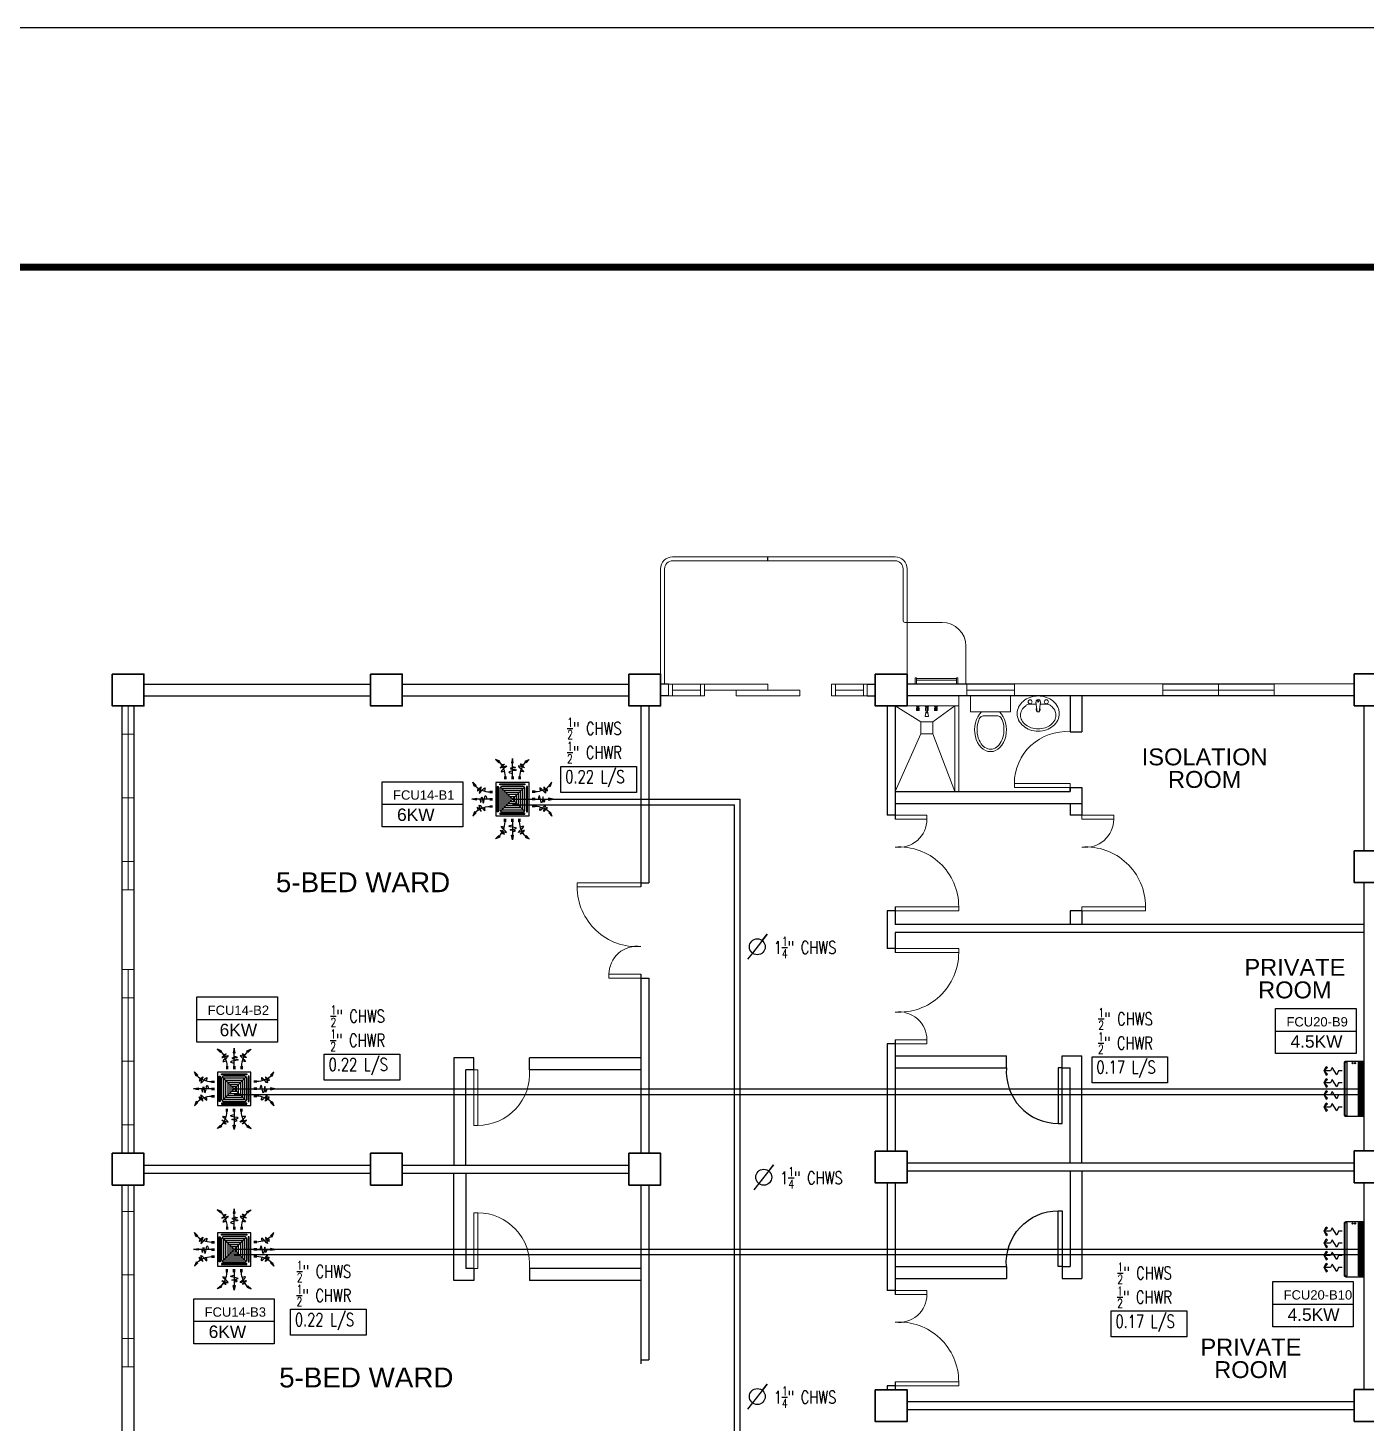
# Model space of a CAD drawing. Header units: millimetres. Extents: x 5 to 430, y 3 to 339.
# Drawn here: x 241.47 to 258.31, y 212.27 to 229.82 of the extents above; entities that cross this region are included whole.
import ezdxf

# ---------------------------------------------------------------- set-up
doc = ezdxf.new("R2010")
doc.units = ezdxf.units.MM
doc.header["$MEASUREMENT"] = 0
for name, color, linetype in [('.1', 1, 'Continuous'), ('AIR', 7, 'Continuous'), ('fcu line', 7, 'Continuous'), ('fcu return', 7, 'Continuous'), ('label', 7, 'Continuous'), ('Legends', 7, 'Continuous'), ('pipe label', 7, 'Continuous'), ('template', 7, 'Continuous')]:
    doc.layers.add(name, color=color, linetype=linetype)
doc.styles.add('Arch-Dim', font='simplex.shx', dxfattribs={"width": 0.75})
doc.styles.get("Standard").update_dxf_attribs({"font": 'arial.ttf'})
doc.styles.add('SWISSLT175', font='swissl.ttf', dxfattribs={"height": 0.175})

# ---------------------------------------------------------------- blocks, each defined once
blk = doc.blocks.new('dr 700')
at = {"color": 8, "ltscale": 0.03}
blk.add_lwpolyline([(0, 0), (0.05, 0), (0.05, 0.7), (0, 0.7)], close=True, dxfattribs=at)
blk.add_arc((0.05, 0.048), 0.652, 355.7578, 90, dxfattribs=at)
blk = doc.blocks.new('FCU-13000P (CASSETTE SPLIT)')
at = {"layer": 'AIR', "ltscale": 3}
for p, q in [((0, 0.523), (0, 1)), ((-0.193, 0.558), (-0.193, 0.487)), ((-0.162, 0.558), (-0.162, 0.487)), ((-0.016, 0.558), (-0.016, 0.487)), ((0.016, 0.558), (0.016, 0.487)), ((0.162, 0.558), (0.162, 0.487)), ((0.193, 0.558), (0.193, 0.487)), ((-0.523, 0), (-1, 0)), ((-0.558, 0.193), (-0.487, 0.193)), ((-0.558, 0.162), (-0.487, 0.162)), ((-0.558, 0.016), (-0.487, 0.016)), ((0.558, 0.193), (0.487, 0.193)), ((0.558, 0.162), (0.487, 0.162)), ((0.558, 0.016), (0.487, 0.016)), ((0.523, 0), (1, 0)), ((-0.558, -0.016), (-0.487, -0.016)), ((-0.558, -0.162), (-0.487, -0.162)), ((-0.558, -0.193), (-0.487, -0.193)), ((0.558, -0.016), (0.487, -0.016)), ((0.558, -0.162), (0.487, -0.162)), ((0.558, -0.193), (0.487, -0.193)), ((-0.193, -0.558), (-0.193, -0.487)), ((-0.162, -0.558), (-0.162, -0.487)), ((-0.016, -0.558), (-0.016, -0.487)), ((0, -0.523), (0, -1)), ((0.016, -0.558), (0.016, -0.487)), ((0.162, -0.558), (0.162, -0.487)), ((0.193, -0.558), (0.193, -0.487))]:
    blk.add_line(p, q, dxfattribs=at)
at = {"layer": 'AIR'}
for p, q in [((0.295, -0.295), (-0.295, 0.295)), ((0.295, 0.295), (-0.295, -0.295))]:
    blk.add_line(p, q, dxfattribs=at)
at = {"layer": 'AIR', "ltscale": 3}
for points in [[(-0.335, 0.895), (-0.311, 0.932), (-0.416, 0.973)], [(-0.022, 0.89), (0.022, 0.89), (0, 1)], [(0.335, 0.895), (0.311, 0.932), (0.416, 0.973)], [(-0.895, 0.335), (-0.932, 0.311), (-0.973, 0.416)], [(0.895, 0.335), (0.932, 0.311), (0.973, 0.416)], [(-0.89, 0.022), (-0.89, -0.022), (-1, 0)], [(0.89, 0.022), (0.89, -0.022), (1, 0)], [(-0.895, -0.335), (-0.932, -0.311), (-0.973, -0.416)], [(0.895, -0.335), (0.932, -0.311), (0.973, -0.416)], [(-0.335, -0.895), (-0.311, -0.932), (-0.416, -0.973)], [(-0.022, -0.89), (0.022, -0.89), (0, -1)], [(0.335, -0.895), (0.311, -0.932), (0.416, -0.973)]]:
    blk.add_lwpolyline(points, close=True, dxfattribs=at)
at = {"layer": 'AIR'}
for points in [[(-0.323, 0.914, -0.171809), (-0.178, 0.558), (-0.178, 0.522)], [(0.323, 0.914, 0.171809), (0.178, 0.558), (0.178, 0.522)], [(-0.914, 0.323, 0.171809), (-0.558, 0.178), (-0.522, 0.178)], [(0.914, 0.323, -0.171809), (0.558, 0.178), (0.522, 0.178)], [(-0.914, -0.323, -0.171809), (-0.558, -0.178), (-0.522, -0.178)], [(0.914, -0.323, 0.171809), (0.558, -0.178), (0.522, -0.178)], [(-0.323, -0.914, 0.171809), (-0.178, -0.558), (-0.178, -0.522)], [(0.323, -0.914, -0.171809), (0.178, -0.558), (0.178, -0.522)]]:
    blk.add_lwpolyline(points, format="xyb", dxfattribs=at)
for points in [[(-0.41, -0.41), (0.41, -0.41), (0.41, 0.41), (-0.41, 0.41)], [(-0.31, 0.372), (0.31, 0.372), (0.31, 0.348), (-0.31, 0.348)], [(-0.373, 0.31), (-0.348, 0.31), (-0.348, -0.31), (-0.373, -0.31)], [(-0.26, -0.26), (0.26, -0.26), (0.26, 0.26), (-0.26, 0.26)], [(-0.21, -0.21), (0.21, -0.21), (0.21, 0.21), (-0.21, 0.21)], [(-0.16, -0.16), (0.16, -0.16), (0.16, 0.16), (-0.16, 0.16)], [(-0.11, -0.11), (0.11, -0.11), (0.11, 0.11), (-0.11, 0.11)], [(-0.06, -0.06), (0.06, -0.06), (0.06, 0.06), (-0.06, 0.06)], [(0.372, 0.31), (0.348, 0.31), (0.348, -0.31), (0.372, -0.31)], [(-0.31, -0.373), (0.31, -0.373), (0.31, -0.348), (-0.31, -0.348)]]:
    blk.add_lwpolyline(points, close=True, dxfattribs=at)
blk.add_lwpolyline([(-0.26, -0.31), (0.26, -0.31, 0.414214), (0.31, -0.26), (0.31, 0.26, 0.414214), (0.26, 0.31), (-0.26, 0.31, 0.414214), (-0.31, 0.26), (-0.31, -0.26, 0.414214)], format="xyb", close=True, dxfattribs=at)
at = {"layer": 'AIR', "ltscale": 3}
for points in [[(-0.268, 0.84), (-0.231, 0.852), (-0.134, 0.882), (-0.422, 0.704), (0.005, 0.903), (-0.358, 0.645), (-0.239, 0.678), (-0.199, 0.69)], [(0.268, 0.84), (0.231, 0.852), (0.134, 0.882), (0.422, 0.704), (-0.005, 0.903), (0.358, 0.645), (0.239, 0.678), (0.199, 0.69)], [(-0.84, 0.268), (-0.852, 0.231), (-0.882, 0.134), (-0.704, 0.422), (-0.903, -0.005), (-0.645, 0.358), (-0.678, 0.239), (-0.69, 0.199)], [(0.84, 0.268), (0.852, 0.231), (0.882, 0.134), (0.704, 0.422), (0.903, -0.005), (0.645, 0.358), (0.678, 0.239), (0.69, 0.199)], [(-0.84, -0.268), (-0.852, -0.231), (-0.882, -0.134), (-0.704, -0.422), (-0.903, 0.005), (-0.645, -0.358), (-0.678, -0.239), (-0.69, -0.199)], [(0.84, -0.268), (0.852, -0.231), (0.882, -0.134), (0.704, -0.422), (0.903, 0.005), (0.645, -0.358), (0.678, -0.239), (0.69, -0.199)], [(-0.268, -0.84), (-0.231, -0.852), (-0.134, -0.882), (-0.422, -0.704), (0.005, -0.903), (-0.358, -0.645), (-0.239, -0.678), (-0.199, -0.69)], [(0.268, -0.84), (0.231, -0.852), (0.134, -0.882), (0.422, -0.704), (-0.005, -0.903), (0.358, -0.645), (0.239, -0.678), (0.199, -0.69)]]:
    blk.add_open_spline(points, degree=3, knots=[0.0032834, 0.0032834, 0.0032834, 0.0032834, 0.0712567, 0.1924075, 0.3347111, 0.5062145, 0.5813292, 0.5813292, 0.5813292, 0.5813292], dxfattribs=at)
for points in [[(0, 0.8), (0.077, 0.776), (-0.058, 0.755), (0.098, 0.718), (-0.087, 0.663), (0, 0.631)], [(-0.8, 0), (-0.776, -0.077), (-0.755, 0.058), (-0.718, -0.098), (-0.663, 0.087), (-0.631, 0)], [(0.8, 0), (0.776, -0.077), (0.755, 0.058), (0.718, -0.098), (0.663, 0.087), (0.631, 0)], [(0, -0.8), (0.077, -0.776), (-0.058, -0.755), (0.098, -0.718), (-0.087, -0.663), (0, -0.631)]]:
    blk.add_spline(points, degree=3, dxfattribs=at)
for points in [[(-0.416, 0.973), (-0.335, 0.895), (-0.311, 0.932)], [(0, 1), (-0.022, 0.89), (0.022, 0.89)], [(0.416, 0.973), (0.335, 0.895), (0.311, 0.932)], [(-0.973, 0.416), (-0.895, 0.335), (-0.932, 0.311)], [(0.973, 0.416), (0.895, 0.335), (0.932, 0.311)], [(-1, 0), (-0.89, 0.022), (-0.89, -0.022)], [(1, 0), (0.89, 0.022), (0.89, -0.022)], [(-0.973, -0.416), (-0.895, -0.335), (-0.932, -0.311)], [(0.973, -0.416), (0.895, -0.335), (0.932, -0.311)], [(-0.416, -0.973), (-0.335, -0.895), (-0.311, -0.932)], [(0, -1), (-0.022, -0.89), (0.022, -0.89)], [(0.416, -0.973), (0.335, -0.895), (0.311, -0.932)]]:
    blk.add_solid(points, dxfattribs=at)
blk = doc.blocks.new('CARRIER-S30-32 (FCD)')
at = {"layer": 'AIR'}
for p, q in [((0.825, -0.05), (-0.825, -0.05)), ((0.825, -0.075), (-0.825, -0.075)), ((0.825, -0.1), (-0.825, -0.1)), ((0.825, -0.125), (-0.825, -0.125)), ((0.825, -0.15), (-0.825, -0.15)), ((-0.6, -0.025), (-0.6, -0.175)), ((-0.4, -0.025), (-0.4, -0.175)), ((-0.2, -0.025), (-0.2, -0.175)), ((0, -0.025), (0, -0.175)), ((0.2, -0.025), (0.2, -0.175)), ((0.4, -0.025), (0.4, -0.175)), ((0.6, -0.025), (0.6, -0.175))]:
    blk.add_line(p, q, dxfattribs=at)
for points in [[(-0.8, -0.62), (0.8, -0.62, 0.414214), (0.85, -0.57), (0.85, 0), (-0.85, 0), (-0.85, -0.57, 0.414214)], [(-0.8, -0.595), (0.8, -0.595, 0.414214), (0.825, -0.57), (0.825, -0.525), (-0.825, -0.525), (-0.825, -0.57, 0.414214)]]:
    blk.add_lwpolyline(points, format="xyb", close=True, dxfattribs=at)
for points in [[(-0.825, -0.025), (0.825, -0.025), (0.825, -0.175), (-0.825, -0.175)], [(-0.664, -1.134), (-0.562, -1.239), (-0.697, -1.177)], [(-0.461, -1.134), (-0.562, -1.239), (-0.428, -1.177)], [(-0.289, -1.134), (-0.188, -1.239), (-0.322, -1.177)], [(-0.086, -1.134), (-0.188, -1.239), (-0.053, -1.177)], [(0.086, -1.134), (0.187, -1.239), (0.053, -1.177)], [(0.289, -1.134), (0.187, -1.239), (0.322, -1.177)], [(0.461, -1.134), (0.562, -1.239), (0.428, -1.177)], [(0.664, -1.134), (0.562, -1.239), (0.697, -1.177)]]:
    blk.add_lwpolyline(points, close=True, dxfattribs=at)
for points in [[(-0.562, -0.678), (-0.562, -0.794), (-0.44, -0.843), (-0.667, -0.996), (-0.562, -1.044), (-0.562, -1.239)], [(-0.188, -0.678), (-0.188, -0.794), (-0.065, -0.843), (-0.292, -0.996), (-0.188, -1.044), (-0.188, -1.239)], [(0.187, -0.678), (0.187, -0.794), (0.31, -0.843), (0.083, -0.996), (0.187, -1.044), (0.187, -1.239)], [(0.562, -0.678), (0.562, -0.794), (0.685, -0.843), (0.458, -0.996), (0.562, -1.044), (0.562, -1.239)]]:
    blk.add_lwpolyline(points, dxfattribs=at)
for centre in [(-0.8, -0.285), (-0.8, -0.36)]:
    blk.add_circle(centre, 0.0187, dxfattribs=at)

msp = doc.modelspace()

# ---------------------------------------------------------------- linework, layer by layer
at = {"layer": '.1', "color": 0}
msp.add_line((314.427, 229.819), (215.151, 229.819), dxfattribs=at)
at = {"color": 8, "lineweight": 9}
for p, q in [((252.971, 222.343), (252.501, 222.343)), ((253.271, 221.568), (253.271, 222.043)), ((252.651, 221.648), (252.631, 221.648)), ((252.631, 221.648), (252.631, 221.568)), ((252.651, 221.568), (252.651, 221.648)), ((252.901, 221.638), (252.651, 221.638)), ((252.901, 221.618), (252.651, 221.618)), ((252.901, 221.638), (253.151, 221.638)), ((252.901, 221.618), (253.151, 221.618)), ((253.151, 221.568), (253.151, 221.648)), ((253.151, 221.648), (253.171, 221.648)), ((253.171, 221.648), (253.171, 221.568)), ((252.531, 221.568), (253.331, 221.568)), ((253.281, 221.418), (253.281, 221.568)), ((253.881, 221.568), (253.281, 221.568)), ((253.881, 221.493), (253.281, 221.493)), ((253.881, 221.418), (253.881, 221.568)), ((255.75, 221.568), (255.75, 221.418)), ((257.15, 221.493), (255.75, 221.493)), ((256.45, 221.568), (256.45, 221.418)), ((257.15, 221.418), (257.15, 221.568)), ((242.656, 218.98), (242.656, 221.293)), ((242.731, 221.293), (242.731, 218.98)), ((252.531, 221.293), (253.181, 221.293)), ((252.625, 221.418), (253.225, 221.418)), ((252.65, 221.293), (252.684, 221.293)), ((252.65, 221.292), (252.65, 221.293)), ((252.65, 221.292), (252.684, 221.292)), ((252.65, 221.292), (252.654, 221.285)), ((252.651, 221.26), (252.653, 221.264)), ((252.651, 221.238), (252.651, 221.26)), ((252.653, 221.271), (252.654, 221.274)), ((252.653, 221.271), (252.681, 221.271)), ((252.653, 221.265), (252.653, 221.271)), ((252.654, 221.285), (252.681, 221.285)), ((252.654, 221.274), (252.681, 221.274)), ((252.654, 221.26), (252.661, 221.26)), ((252.654, 221.246), (252.654, 221.259)), ((252.656, 221.285), (252.656, 221.274)), ((252.661, 221.246), (252.661, 221.259)), ((252.681, 221.26), (252.673, 221.26)), ((252.673, 221.246), (252.673, 221.259)), ((252.679, 221.285), (252.679, 221.274)), ((252.68, 221.246), (252.68, 221.259)), ((252.684, 221.292), (252.681, 221.285)), ((252.681, 221.271), (252.681, 221.274)), ((252.681, 221.265), (252.681, 221.271)), ((252.684, 221.26), (252.682, 221.264)), ((252.684, 221.292), (252.684, 221.293)), ((252.684, 221.238), (252.684, 221.26)), ((252.764, 221.287), (252.752, 221.293)), ((252.752, 221.293), (252.81, 221.293)), ((252.798, 221.287), (252.764, 221.287)), ((252.764, 221.278), (252.764, 221.287)), ((252.764, 221.287), (252.798, 221.287)), ((252.798, 221.278), (252.764, 221.278)), ((252.764, 221.26), (252.766, 221.264)), ((252.764, 221.238), (252.764, 221.26)), ((252.767, 221.271), (252.768, 221.274)), ((252.767, 221.271), (252.773, 221.271)), ((252.767, 221.265), (252.767, 221.271)), ((252.768, 221.274), (252.773, 221.274)), ((252.768, 221.26), (252.773, 221.26)), ((252.768, 221.246), (252.768, 221.259)), ((252.77, 221.278), (252.77, 221.274)), ((252.773, 221.215), (252.773, 221.278)), ((252.773, 221.278), (252.789, 221.278)), ((252.789, 221.278), (252.789, 221.215)), ((252.789, 221.274), (252.794, 221.274)), ((252.789, 221.271), (252.795, 221.271)), ((252.794, 221.26), (252.789, 221.26)), ((252.792, 221.278), (252.792, 221.274)), ((252.795, 221.271), (252.794, 221.274)), ((252.794, 221.246), (252.794, 221.259)), ((252.795, 221.265), (252.795, 221.271)), ((252.798, 221.26), (252.795, 221.264)), ((252.81, 221.293), (252.798, 221.287)), ((252.798, 221.287), (252.798, 221.278)), ((252.798, 221.238), (252.798, 221.26)), ((252.878, 221.292), (252.878, 221.293)), ((252.878, 221.293), (252.912, 221.293)), ((252.878, 221.292), (252.881, 221.285)), ((252.878, 221.292), (252.912, 221.292)), ((252.878, 221.26), (252.88, 221.264)), ((252.878, 221.238), (252.878, 221.26)), ((252.881, 221.285), (252.908, 221.285)), ((252.881, 221.274), (252.908, 221.274)), ((252.881, 221.271), (252.881, 221.274)), ((252.881, 221.265), (252.881, 221.271)), ((252.881, 221.271), (252.909, 221.271)), ((252.881, 221.26), (252.889, 221.26)), ((252.881, 221.246), (252.881, 221.259)), ((252.883, 221.285), (252.883, 221.274)), ((252.889, 221.246), (252.889, 221.259)), ((252.908, 221.26), (252.9, 221.26)), ((252.901, 221.246), (252.901, 221.259)), ((252.906, 221.285), (252.906, 221.274)), ((252.912, 221.292), (252.908, 221.285)), ((252.909, 221.271), (252.908, 221.274)), ((252.908, 221.246), (252.908, 221.259)), ((252.909, 221.265), (252.909, 221.271)), ((252.911, 221.26), (252.909, 221.264)), ((252.911, 221.238), (252.911, 221.26)), ((252.912, 221.292), (252.912, 221.293)), ((253.225, 221.418), (253.825, 221.418)), ((253.331, 221.418), (253.331, 221.218)), ((253.831, 221.418), (253.331, 221.418)), ((253.831, 221.218), (253.831, 221.418)), ((254.157, 221.316), (254.054, 221.316)), ((254.166, 221.22), (254.153, 221.342)), ((254.195, 221.22), (254.209, 221.342)), ((252.651, 221.238), (252.684, 221.238)), ((252.654, 221.236), (252.651, 221.238)), ((252.654, 221.236), (252.68, 221.236)), ((252.654, 221.234), (252.654, 221.236)), ((252.654, 221.234), (252.68, 221.234)), ((252.68, 221.236), (252.684, 221.238)), ((252.68, 221.234), (252.68, 221.236)), ((252.769, 221.208), (252.76, 221.166)), ((252.8, 221.161), (252.762, 221.161)), ((252.764, 221.238), (252.773, 221.238)), ((252.768, 221.236), (252.764, 221.238)), ((252.768, 221.236), (252.773, 221.236)), ((252.768, 221.234), (252.768, 221.236)), ((252.768, 221.234), (252.773, 221.234)), ((252.769, 221.215), (252.769, 221.208)), ((252.793, 221.215), (252.769, 221.215)), ((252.769, 221.208), (252.793, 221.208)), ((252.769, 221.208), (252.793, 221.208)), ((252.789, 221.238), (252.798, 221.238)), ((252.789, 221.236), (252.794, 221.236)), ((252.789, 221.234), (252.794, 221.234)), ((252.793, 221.208), (252.793, 221.215)), ((252.793, 221.208), (252.802, 221.166)), ((252.794, 221.236), (252.798, 221.238)), ((252.794, 221.234), (252.794, 221.236)), ((252.882, 221.236), (252.878, 221.238)), ((252.878, 221.238), (252.911, 221.238)), ((252.882, 221.234), (252.882, 221.236)), ((252.882, 221.236), (252.908, 221.236)), ((252.882, 221.234), (252.908, 221.234)), ((252.908, 221.236), (252.911, 221.238)), ((252.908, 221.234), (252.908, 221.236)), ((253.331, 221.218), (253.831, 221.218)), ((253.49, 221.168), (253.671, 221.168)), ((242.656, 220.137), (242.656, 220.937)), ((242.656, 220.937), (242.806, 220.937)), ((242.806, 220.937), (242.806, 219.337)), ((242.656, 220.137), (242.806, 220.137)), ((242.806, 219.337), (242.656, 219.337)), ((242.656, 218.48), (242.656, 218.98)), ((242.656, 218.98), (242.806, 218.98)), ((258.281, 218.544), (258.281, 219.071)), ((242.656, 218.48), (242.656, 217.98)), ((242.656, 217.98), (242.806, 217.98)), ((242.656, 215.668), (242.656, 217.98)), ((242.731, 217.98), (242.731, 215.668)), ((242.656, 216.824), (242.656, 217.624)), ((242.656, 217.624), (242.806, 217.624)), ((242.806, 217.624), (242.806, 216.024)), ((242.656, 216.824), (242.806, 216.824)), ((242.806, 216.024), (242.656, 216.024)), ((242.656, 215.668), (242.806, 215.668)), ((246.981, 215.518), (248.931, 215.518)), ((247.731, 215.518), (248.231, 215.518)), ((253.831, 215.543), (253.331, 215.543)), ((246.981, 215.418), (248.931, 215.418)), ((247.731, 215.418), (248.231, 215.418)), ((253.831, 215.443), (253.331, 215.443)), ((242.656, 212.98), (242.656, 215.268)), ((242.731, 215.268), (242.731, 212.98)), ((242.656, 214.137), (242.656, 214.937)), ((242.656, 214.937), (242.806, 214.937)), ((242.806, 214.937), (242.806, 213.337)), ((242.656, 214.137), (242.806, 214.137)), ((242.806, 213.337), (242.656, 213.337)), ((242.656, 212.98), (242.806, 212.98)), ((258.281, 212.844), (258.281, 212.696))]:
    msp.add_line(p, q, dxfattribs=at)
at = {"color": 8, "lineweight": 25}
for p, q in [((242.931, 221.568), (245.781, 221.568)), ((246.181, 221.568), (249.031, 221.568)), ((249.531, 221.568), (249.431, 221.568)), ((252.031, 221.568), (252.131, 221.568)), ((258.156, 221.569), (252.531, 221.568)), ((242.656, 215.668), (242.656, 221.293)), ((242.806, 215.668), (242.806, 221.293)), ((242.931, 221.418), (245.781, 221.418)), ((246.181, 221.418), (249.031, 221.418)), ((249.181, 221.293), (249.181, 219.018)), ((249.281, 221.293), (249.281, 219.068)), ((249.531, 221.418), (249.431, 221.418)), ((252.031, 221.418), (252.131, 221.418)), ((252.281, 221.293), (252.281, 219.918)), ((252.381, 221.293), (252.381, 219.868)), ((258.156, 221.419), (252.531, 221.419)), ((258.281, 219.471), (258.281, 221.295)), ((252.381, 219.918), (252.281, 219.918)), ((249.181, 219.068), (249.281, 219.068)), ((258.281, 215.696), (258.281, 219.071)), ((252.281, 218.718), (252.281, 218.494)), ((252.381, 218.718), (252.281, 218.718)), ((252.381, 218.768), (252.381, 218.544)), ((252.281, 218.494), (252.281, 218.243)), ((258.281, 218.544), (252.381, 218.544)), ((258.281, 218.444), (252.381, 218.444)), ((252.381, 218.444), (252.381, 218.193)), ((258.281, 215.696), (258.281, 218.444)), ((252.381, 218.243), (252.281, 218.243)), ((249.181, 217.918), (249.181, 215.668)), ((249.181, 217.868), (249.281, 217.868)), ((249.281, 217.868), (249.281, 215.668)), ((252.281, 217.043), (252.281, 215.694)), ((252.381, 217.043), (252.281, 217.043)), ((252.381, 217.093), (252.381, 215.694)), ((246.831, 216.868), (246.831, 215.518)), ((242.931, 215.518), (245.781, 215.518)), ((246.181, 215.518), (249.031, 215.518)), ((258.156, 215.544), (252.531, 215.544)), ((242.931, 215.418), (245.781, 215.418)), ((246.181, 215.418), (249.031, 215.418)), ((246.831, 214.068), (246.831, 215.418)), ((252.281, 215.294), (252.281, 213.943)), ((252.381, 215.294), (252.381, 213.893)), ((258.156, 215.444), (252.531, 215.444)), ((258.281, 212.696), (258.281, 215.296)), ((258.281, 212.844), (258.281, 215.296)), ((242.656, 209.668), (242.656, 215.268)), ((242.806, 209.668), (242.806, 215.268)), ((249.181, 215.268), (249.181, 213.018)), ((249.281, 215.268), (249.281, 213.068)), ((247.781, 214.218), (247.781, 214.068)), ((252.381, 213.943), (252.281, 213.943)), ((249.181, 213.068), (249.281, 213.068)), ((252.281, 212.743), (252.281, 212.694)), ((252.381, 212.743), (252.281, 212.743)), ((252.381, 212.793), (252.381, 212.694)), ((252.531, 212.544), (258.156, 212.544)), ((252.531, 212.444), (258.156, 212.444))]:
    msp.add_line(p, q, dxfattribs=at)
at = {"color": 8, "lineweight": 13}
for p, q in [((249.931, 221.568), (249.581, 221.568)), ((249.581, 221.493), (249.931, 221.493)), ((251.631, 221.568), (251.981, 221.568)), ((251.981, 221.493), (251.631, 221.493)), ((249.931, 221.418), (249.581, 221.418)), ((251.631, 221.418), (251.981, 221.418))]:
    msp.add_line(p, q, dxfattribs=at)
at = {"color": 8, "lineweight": 9, "ltscale": 0.3}
for p, q in [((252.706, 221.093), (252.381, 221.293)), ((252.856, 221.093), (253.131, 221.293)), ((252.706, 220.943), (252.381, 220.218)), ((252.856, 220.943), (253.131, 220.218))]:
    msp.add_line(p, q, dxfattribs=at)
at = {"color": 8, "lineweight": 25, "ltscale": 0.3}
for p, q in [((254.581, 221.418), (254.581, 220.968)), ((254.731, 221.418), (254.731, 220.968)), ((252.381, 220.218), (254.581, 220.218)), ((254.581, 220.268), (254.581, 220.218)), ((254.731, 220.268), (254.731, 220.068)), ((252.381, 220.068), (254.731, 220.068)), ((247.081, 216.868), (246.831, 216.868)), ((247.081, 216.718), (247.081, 216.868)), ((249.181, 216.868), (247.781, 216.868)), ((247.781, 216.718), (247.781, 216.868)), ((252.381, 216.893), (253.781, 216.893)), ((253.781, 216.743), (253.781, 216.893)), ((254.481, 216.893), (254.731, 216.893)), ((254.481, 216.743), (254.481, 216.893)), ((254.731, 215.543), (254.731, 216.893)), ((247.081, 216.718), (246.981, 216.718)), ((246.981, 215.518), (246.981, 216.718)), ((249.181, 216.718), (247.781, 216.718)), ((252.381, 216.743), (253.781, 216.743)), ((254.481, 216.743), (254.581, 216.743)), ((254.581, 215.543), (254.581, 216.743)), ((246.981, 215.418), (246.981, 214.218)), ((254.581, 215.443), (254.581, 214.243)), ((254.731, 215.443), (254.731, 214.093)), ((252.381, 214.243), (253.781, 214.243)), ((253.781, 214.243), (253.781, 214.093)), ((254.481, 214.243), (254.581, 214.243)), ((254.481, 214.243), (254.481, 214.093)), ((247.081, 214.068), (246.831, 214.068)), ((247.081, 214.218), (246.981, 214.218)), ((247.081, 214.218), (247.081, 214.068)), ((249.181, 214.218), (247.781, 214.218)), ((249.181, 214.068), (247.781, 214.068)), ((252.381, 214.093), (253.781, 214.093)), ((254.481, 214.093), (254.731, 214.093))]:
    msp.add_line(p, q, dxfattribs=at)
at = {"color": 8, "linetype": 'Continuous', "lineweight": 25}
for p, q in [((254.581, 220.968), (254.731, 220.968)), ((254.581, 220.218), (254.581, 220.268)), ((254.581, 220.268), (254.731, 220.268)), ((254.581, 220.068), (254.581, 219.918)), ((254.731, 220.068), (254.731, 219.918)), ((254.731, 219.918), (254.581, 219.918)), ((254.581, 218.718), (254.581, 218.543)), ((254.731, 218.718), (254.581, 218.718)), ((254.731, 218.718), (254.731, 218.543))]:
    msp.add_line(p, q, dxfattribs=at)
at = {"color": 8, "lineweight": 9, "transparency": 33554687}
for points in [[(249.431, 221.568), (249.431, 223.018, -0.414214), (249.581, 223.168), (252.381, 223.168, -0.414214), (252.531, 223.018), (252.531, 221.693), (252.531, 222.343)], [(249.481, 221.568), (249.481, 223.018, -0.414214), (249.581, 223.118), (252.381, 223.118, -0.414214), (252.481, 223.018), (252.481, 222.363)]]:
    msp.add_lwpolyline(points, format="xyb", dxfattribs=at)
at = {"color": 8, "lineweight": 35}
for points in [[(242.531, 221.693), (242.931, 221.693), (242.931, 221.293), (242.531, 221.293)], [(245.781, 221.693), (246.181, 221.693), (246.181, 221.293), (245.781, 221.293)], [(249.031, 221.693), (249.431, 221.693), (249.431, 221.293), (249.031, 221.293)], [(252.131, 221.693), (252.531, 221.693), (252.531, 221.293), (252.131, 221.293)], [(258.156, 221.695), (258.556, 221.695), (258.556, 221.295), (258.156, 221.295)], [(258.156, 219.471), (258.556, 219.471), (258.556, 219.071), (258.156, 219.071)], [(242.531, 215.668), (242.931, 215.668), (242.931, 215.268), (242.531, 215.268)], [(245.781, 215.668), (246.181, 215.668), (246.181, 215.268), (245.781, 215.268)], [(249.031, 215.668), (249.431, 215.668), (249.431, 215.268), (249.031, 215.268)], [(252.131, 215.694), (252.531, 215.694), (252.531, 215.294), (252.131, 215.294)], [(258.156, 215.696), (258.556, 215.696), (258.556, 215.296), (258.156, 215.296)], [(252.131, 212.694), (252.531, 212.694), (252.531, 212.294), (252.131, 212.294)], [(258.156, 212.696), (258.556, 212.696), (258.556, 212.296), (258.156, 212.296)]]:
    msp.add_lwpolyline(points, close=True, dxfattribs=at)
at = {"color": 8, "lineweight": 13}
for points in [[(249.581, 221.568), (249.581, 221.418), (249.531, 221.418), (249.531, 221.568)], [(249.981, 221.568), (249.981, 221.418), (249.931, 221.418), (249.931, 221.568)], [(249.981, 221.568), (250.781, 221.568), (250.781, 221.493), (249.981, 221.493)], [(250.381, 221.493), (251.181, 221.493), (251.181, 221.418), (250.381, 221.418)], [(251.581, 221.568), (251.581, 221.418), (251.631, 221.418), (251.631, 221.568)], [(251.981, 221.568), (251.981, 221.418), (252.031, 221.418), (252.031, 221.568)]]:
    msp.add_lwpolyline(points, close=True, dxfattribs=at)
at = {"color": 8, "lineweight": 9}
for points in [[(253.281, 221.568), (253.881, 221.568), (253.881, 221.419), (253.281, 221.419)], [(255.75, 221.568), (257.15, 221.568), (257.15, 221.418), (255.75, 221.418)], [(242.656, 221.293), (242.806, 221.293), (242.806, 218.98), (242.656, 218.98)], [(242.656, 217.98), (242.806, 217.98), (242.806, 215.668), (242.656, 215.668)], [(242.656, 215.268), (242.806, 215.268), (242.806, 212.98), (242.656, 212.98)]]:
    msp.add_lwpolyline(points, close=True, dxfattribs=at)
at = {"color": 8, "lineweight": 9, "ltscale": 0.3}
msp.add_lwpolyline([(253.131, 221.293), (253.131, 220.218), (253.181, 220.218), (253.181, 221.418), (253.181, 221.418)], dxfattribs=at)
at = {"color": 8, "lineweight": 9}
msp.add_lwpolyline([(253.916, 221.197, 0.11576), (253.935, 221.114, 0.104047), (253.994, 221.041, 0.090875), (254.077, 220.993, 0.083344), (254.181, 220.976, 0.083344), (254.284, 220.993, 0.090875), (254.368, 221.041, 0.104047), (254.427, 221.114, 0.11576), (254.446, 221.197, 0.11576), (254.427, 221.279, 0.104047), (254.368, 221.353, 0.090875), (254.284, 221.401, 0.083344), (254.181, 221.418, 0.083344), (254.077, 221.401, 0.090875), (253.994, 221.353, 0.104047), (253.935, 221.279, 0.11576)], format="xyb", close=True, dxfattribs=at)
msp.add_lwpolyline([(253.958, 221.176, 0.124838), (253.974, 221.113, 0.105788), (254.024, 221.056, 0.086697), (254.093, 221.019, 0.076776), (254.181, 221.006, 0.076776), (254.269, 221.019, 0.086697), (254.338, 221.056, 0.105788), (254.388, 221.113, 0.124838), (254.403, 221.176, 0.124838), (254.388, 221.239, 0.105788), (254.338, 221.296, 0.040067), (254.308, 221.316), (254.205, 221.316, 0.040067)], format="xyb", dxfattribs=at)
at = {"color": 8, "lineweight": 9, "ltscale": 0.03}
msp.add_lwpolyline([(252.856, 221.093), (252.706, 221.093), (252.706, 220.943), (252.856, 220.943)], close=True, dxfattribs=at)
at = {"color": 8, "lineweight": 13, "ltscale": 0.03}
for points in [[(254.581, 220.268), (254.581, 220.318), (253.881, 220.318), (253.881, 220.268)], [(252.381, 219.918), (252.381, 219.868), (252.781, 219.868), (252.781, 219.918)], [(254.731, 219.918), (254.731, 219.868), (255.131, 219.868), (255.131, 219.918)], [(249.181, 219.018), (249.181, 219.068), (248.381, 219.068), (248.381, 219.018)], [(252.381, 218.768), (252.381, 218.718), (253.181, 218.718), (253.181, 218.768)], [(254.731, 218.768), (254.731, 218.718), (255.531, 218.718), (255.531, 218.768)], [(252.381, 218.193), (252.381, 218.243), (253.181, 218.243), (253.181, 218.193)], [(249.181, 217.868), (249.181, 217.918), (248.781, 217.918), (248.781, 217.868)], [(252.381, 217.043), (252.381, 217.093), (252.781, 217.093), (252.781, 217.043)], [(247.081, 216.718), (247.131, 216.718), (247.131, 216.018), (247.081, 216.018)], [(247.081, 214.218), (247.131, 214.218), (247.131, 214.918), (247.081, 214.918)], [(252.381, 213.943), (252.381, 213.893), (252.781, 213.893), (252.781, 213.943)], [(252.381, 212.793), (252.381, 212.743), (253.181, 212.743), (253.181, 212.793)]]:
    msp.add_lwpolyline(points, close=True, dxfattribs=at)
at = {"color": 8, "lineweight": 9}
for centre, radius in [((254.079, 221.345), 0.0255), ((254.181, 221.351), 0.0095), ((254.283, 221.345), 0.0255)]:
    msp.add_circle(centre, radius, dxfattribs=at)
for centre, radius, start, end in [((252.501, 222.363), 0.02, 180, 270), ((252.971, 222.043), 0.3, 0, 90), ((254.134, 221.152), 0.181, 127.3815, 151.5364), ((254.162, 221.115), 0.228, 118.2037, 127.3815), ((254.181, 221.345), 0.028, 353.7545, 186.2455), ((254.181, 221.243), 0.025, 138.7978, 233.6932), ((254.181, 221.243), 0.025, 306.3068, 41.2022), ((253.49, 221.118), 0.05, 90, 151.8499), ((253.671, 221.118), 0.05, 28.0084, 90), ((254.09, 221.176), 0.131, 151.5364, 180), ((254.181, 221.314), 0.0948, 261.2026, 278.7974), ((254.181, 221.243), 0.025, 251.3793, 288.6207)]:
    msp.add_arc(centre, radius, start, end, dxfattribs=at)
at = {"color": 8, "lineweight": 13, "ltscale": 0.03}
for centre, radius, start, end in [((254.533, 220.318), 0.652, 85.7578, 180), ((252.428, 219.868), 0.353, 262.3719, 0), ((254.778, 219.868), 0.353, 262.3719, 0), ((252.429, 218.768), 0.752, 0, 93.6952), ((254.779, 218.768), 0.752, 0, 93.6952), ((249.133, 219.018), 0.752, 180, 273.6952), ((249.134, 217.918), 0.353, 82.3719, 180), ((252.429, 218.193), 0.752, 266.3048, 0), ((252.428, 217.093), 0.353, 0, 97.6281), ((247.131, 216.67), 0.652, 270, 4.2422), ((247.131, 214.266), 0.652, 355.7578, 90), ((252.428, 213.893), 0.353, 262.3719, 0), ((252.429, 212.793), 0.752, 0, 93.6952)]:
    msp.add_arc(centre, radius, start, end, dxfattribs=at)
at = {"color": 8, "lineweight": 9}
for centre, major_axis, ratio, start_param, end_param in [((252.642, 221.247), (-0.00896, 0.00896), 1, 3.15309, 3.864175), ((252.639, 221.253), (0.0118, 0.0118), 1, 6.018417, 6.150642), ((252.65, 221.265), (0.00268, 0.00268), 1, 5.003733, 5.497675), ((252.65, 221.259), (0.00268, 0.00268), 1, 5.497675, 6.125314), ((252.665, 221.259), (-0.00268, 0.00268), 1, 0.157647, 0.785286), ((252.672, 221.253), (0.00887, 0.00887), 1, 1.36743, 1.728443), ((252.667, 221.261), (-0.00268, 0.00268), 1, -1.367654, -0.203367), ((252.662, 221.253), (0.00887, 0.00887), 1, 6.125314, 6.486327), ((252.67, 221.259), (-0.00268, 0.00268), 1, 3.926878, 4.554518), ((252.684, 221.259), (0.00268, 0.00268), 1, 1.728443, 2.356082), ((252.693, 221.247), (0.00896, 0.00896), 1, 2.418785, 3.129871), ((252.685, 221.265), (0.00268, 0.00268), 1, 2.356082, 2.850023), ((252.696, 221.253), (-0.0118, 0.0118), 1, 0.132318, 0.264544), ((252.755, 221.247), (-0.00896, 0.00896), 1, 3.15309, 3.864175), ((252.763, 221.265), (-0.00268, 0.00268), 1, 3.432937, 3.926878), ((252.753, 221.253), (0.0118, 0.0118), 1, 6.018417, 6.150642), ((252.764, 221.259), (-0.00268, 0.00268), 1, 3.926878, 4.554518), ((252.798, 221.259), (-0.00268, 0.00268), 1, 0.157647, 0.785286), ((252.807, 221.247), (-0.00896, 0.00896), 1, 0.847989, 1.559075), ((252.799, 221.265), (-0.00268, 0.00268), 1, 0.785286, 1.279227), ((252.809, 221.253), (0.0118, 0.0118), 1, 1.703115, 1.83534), ((252.869, 221.247), (-0.00896, 0.00896), 1, 3.15309, 3.864175), ((252.877, 221.265), (0.00268, 0.00268), 1, 5.003733, 5.497675), ((252.866, 221.253), (-0.0118, 0.0118), 1, 4.44762, 4.579846), ((252.878, 221.259), (0.00268, 0.00268), 1, 5.497675, 6.125314), ((252.899, 221.253), (0.00887, 0.00887), 1, 1.36743, 1.728443), ((252.892, 221.259), (-0.00268, 0.00268), 1, 0.157647, 0.785286), ((252.895, 221.261), (-0.00268, 0.00268), 1, -1.367654, -0.203367), ((252.89, 221.253), (0.00887, 0.00887), 1, 6.125314, 6.486327), ((252.897, 221.259), (-0.00268, 0.00268), 1, 3.926878, 4.554518), ((252.923, 221.253), (-0.0118, 0.0118), 1, 0.132318, 0.264544), ((252.911, 221.259), (0.00268, 0.00268), 1, 1.728443, 2.356082), ((252.92, 221.247), (0.00896, 0.00896), 1, 2.418785, 3.129871), ((252.912, 221.265), (0.00268, 0.00268), 1, 2.356082, 2.850023), ((252.672, 221.247), (-0.00738, 0.00738), 1, 0.858879, 1.643677), ((252.667, 221.242), (-0.00268, 0.00268), 1, 1.643677, 3.068487), ((252.663, 221.247), (0.00738, 0.00738), 1, 4.639283, 5.424081), ((252.798, 221.164), (0.00268, 0.00268), 1, 4.495711, 5.865773), ((252.899, 221.247), (-0.00738, 0.00738), 1, 0.858879, 1.643677), ((252.895, 221.242), (-0.00268, 0.00268), 1, 1.643677, 3.068487), ((252.89, 221.247), (0.00738, 0.00738), 1, 4.639283, 5.424081), ((253.581, 220.993), (0, 0.275), 0.727273, 0.612555, 5.670631)]:
    msp.add_ellipse(centre, major_axis=major_axis, ratio=ratio, start_param=start_param, end_param=end_param, dxfattribs=at)
at = {"color": 8, "lineweight": 9, "extrusion": (4.99074e-41, -2.88216e-41, -1)}
msp.add_ellipse((252.764, 221.164), major_axis=(0.00268, 0.00268), ratio=1, start_param=2.92514, end_param=4.295202, dxfattribs=at)
at = {"color": 8, "lineweight": 9}
msp.add_open_spline([(253.446, 221.142), (253.437, 221.125), (253.43, 221.107), (253.403, 221.016), (253.408, 220.929), (253.466, 220.797), (253.516, 220.756), (253.614, 220.742), (253.666, 220.768), (253.741, 220.879), (253.758, 220.963), (253.743, 221.077), (253.731, 221.112), (253.715, 221.141)], degree=3, knots=[0.937253, 0.937253, 0.937253, 0.937253, 1.185372, 1.185372, 2.113864, 2.113864, 3.042356, 3.042356, 3.970847, 3.970847, 4.899339, 4.899339, 5.346062, 5.346062, 5.346062, 5.346062], dxfattribs=at)
at = {"layer": 'fcu line', "linetype": 'Continuous', "lineweight": 25}
msp.add_line((250.781, 223.118), (250.781, 223.168), dxfattribs=at)
at = {"layer": 'fcu line', "linetype": 'Continuous'}
for p, q in [((247.566, 220.121), (250.431, 220.121)), ((250.431, 182.121), (250.431, 220.121)), ((244.066, 216.477), (258.281, 216.477)), ((258.281, 214.459), (244.066, 214.459))]:
    msp.add_line(p, q, dxfattribs=at)
at = {"layer": 'fcu line'}
for p, q in [((250.771, 218.421), (250.585, 218.185)), ((250.709, 218.342), (250.771, 218.421)), ((250.585, 218.185), (250.523, 218.107)), ((250.851, 215.523), (250.666, 215.287)), ((250.79, 215.444), (250.851, 215.523)), ((250.666, 215.287), (250.604, 215.209)), ((250.771, 212.765), (250.585, 212.529)), ((250.709, 212.686), (250.771, 212.765)), ((250.585, 212.529), (250.523, 212.451))]:
    msp.add_line(p, q, dxfattribs=at)
for centre in [(250.647, 218.264), (250.728, 215.366), (250.647, 212.608)]:
    msp.add_circle(centre, 0.1, dxfattribs=at)
at = {"layer": 'fcu return', "linetype": 'Continuous'}
for p, q in [((247.566, 220.051), (250.361, 220.051)), ((250.361, 182.191), (250.361, 220.051)), ((244.066, 216.407), (258.281, 216.407)), ((258.281, 214.389), (244.066, 214.389))]:
    msp.add_line(p, q, dxfattribs=at)
at = {"layer": 'Legends', "linetype": 'Continuous', "lineweight": 25}
for p, q in [((245.928, 220.056), (246.941, 220.056)), ((243.596, 217.349), (244.609, 217.349)), ((257.168, 217.204), (258.181, 217.204)), ((257.131, 213.769), (258.144, 213.769)), ((243.558, 213.554), (244.57, 213.554))]:
    msp.add_line(p, q, dxfattribs=at)
at = {"layer": 'Legends'}
for points in [[(245.928, 220.34), (246.941, 220.34), (246.941, 219.772), (245.928, 219.772)], [(243.596, 217.633), (244.609, 217.633), (244.609, 217.065), (243.596, 217.065)], [(257.168, 217.488), (258.181, 217.488), (258.181, 216.92), (257.168, 216.92)], [(257.131, 214.053), (258.144, 214.053), (258.144, 213.485), (257.131, 213.485)], [(243.558, 213.838), (244.57, 213.838), (244.57, 213.27), (243.558, 213.27)]]:
    msp.add_lwpolyline(points, close=True, dxfattribs=at)
at = {"layer": 'pipe label', "color": 7, "linetype": 'Continuous', "lineweight": 25}
for points in [[(248.177, 220.533), (249.129, 220.533), (249.129, 220.206), (248.177, 220.206)], [(245.199, 216.914), (246.15, 216.914), (246.15, 216.587), (245.199, 216.587)], [(254.858, 216.88), (255.809, 216.88), (255.809, 216.553), (254.858, 216.553)], [(244.775, 213.706), (245.727, 213.706), (245.727, 213.378), (244.775, 213.378)], [(255.098, 213.684), (256.05, 213.684), (256.05, 213.357), (255.098, 213.357)]]:
    msp.add_lwpolyline(points, close=True, dxfattribs=at)
at = {"layer": 'template', "linetype": 'Continuous', "const_width": 0.0853}
msp.add_lwpolyline([(221.168, 162.432), (311.419, 162.432), (311.419, 226.811), (221.168, 226.811)], close=True, dxfattribs=at)

# ---------------------------------------------------------------- block references
at = {"color": 8, "lineweight": 13, "ltscale": 0.3, "rotation": 180}
msp.add_blockref('dr 700', (254.481, 216.743), dxfattribs=at)
at = {"color": 8, "lineweight": 9, "ltscale": 0.3, "xscale": -1}
msp.add_blockref('dr 700', (254.481, 214.243), dxfattribs=at)
at = {"layer": 'AIR', "xscale": 0.5113536813550488, "yscale": 0.5113536813550488, "zscale": 0.5113536813550488}
for p in [(247.566, 220.121), (244.066, 216.477), (244.066, 214.459)]:
    msp.add_blockref('FCU-13000P (CASSETTE SPLIT)', p, dxfattribs=at)
at = {"layer": 'AIR', "xscale": 0.4053817101480872, "yscale": 0.4053817101480872, "zscale": 0.4053817101480872, "rotation": 270}
for p in [(258.281, 216.477), (258.281, 214.459)]:
    msp.add_blockref('CARRIER-S30-32 (FCD)', p, dxfattribs=at)

# ---------------------------------------------------------------- texts
at = {"layer": 'label', "color": 8, "lineweight": 9, "ltscale": 0.4, "attachment_point": 5, "line_spacing_factor": 0.8, "style": 'SWISSLT175'}
for s, insert, char_height in [('ISOLATION ^JROOM', (256.275, 220.509), 0.2125), ('5-BED WARD', (245.687, 219.074), 0.25), ('PRIVATE ^JROOM', (257.41, 217.862), 0.2125), ('PRIVATE ^JROOM', (256.857, 213.087), 0.2125), ('5-BED WARD', (245.728, 212.846), 0.25)]:
    msp.add_mtext(s, dxfattribs=dict(at, insert=insert, char_height=char_height))
at = {"layer": 'Legends', "linetype": 'Continuous', "lineweight": 25, "attachment_point": 1}
for s, width, insert, char_height in [('FCU14-B1', 0.44811, (246.065, 220.231), 0.117), ('6KW', 0.23674, (246.115, 220.003), 0.156), ('FCU14-B2', 0.44811, (243.733, 217.525), 0.117), ('6KW', 0.23674, (243.883, 217.296), 0.156), ('FCU20-B9', 0.44811, (257.304, 217.379), 0.117), ('4.5KW', 0.23674, (257.355, 217.151), 0.156), ('FCU20-B10', 0.44811, (257.268, 213.945), 0.117), ('FCU14-B3', 0.44811, (243.694, 213.729), 0.117), ('4.5KW', 0.23674, (257.318, 213.716), 0.156), ('6KW', 0.23674, (243.745, 213.501), 0.156)]:
    msp.add_mtext_dynamic_manual_height_columns(s, width=width, gutter_width=1.011, heights=[0], dxfattribs=dict(at, insert=insert, char_height=char_height))
at = {"layer": 'pipe label', "color": 7, "linetype": 'Continuous', "lineweight": 25, "char_height": 0.16, "attachment_point": 1, "style": 'Arch-Dim'}
for s, width, insert in [('\\A1;{\\H0.7x;\\S1/2;}" CHWS', 1.17294, (248.256, 221.144)), ('\\A1;{\\H0.7x;\\S1/2;}" CHWR', 0.88035, (248.253, 220.841)), ('0.22 L/S', 0.89967, (248.232, 220.483)), ('\\A1;1{\\H0.7x;\\S1/4;}" CHWS', 1.17294, (250.854, 218.39)), ('\\A1;{\\H0.7x;\\S1/2;}" CHWS', 1.17294, (245.278, 217.525)), ('\\A1;{\\H0.7x;\\S1/2;}" CHWS', 1.17294, (254.937, 217.491)), ('\\A1;{\\H0.7x;\\S1/2;}" CHWR', 0.88035, (245.275, 217.222)), ('\\A1;{\\H0.7x;\\S1/2;}" CHWR', 0.88035, (254.934, 217.188)), ('0.22 L/S', 0.89967, (245.254, 216.864)), ('0.17 L/S', 0.89967, (254.913, 216.83)), ('\\A1;1{\\H0.7x;\\S1/4;}" CHWS', 1.17294, (250.934, 215.492)), ('\\A1;{\\H0.7x;\\S1/2;}" CHWS', 1.17294, (244.854, 214.316)), ('\\A1;{\\H0.7x;\\S1/2;}" CHWS', 1.17294, (255.177, 214.295)), ('\\A1;{\\H0.7x;\\S1/2;}" CHWR', 0.88035, (244.851, 214.013)), ('\\A1;{\\H0.7x;\\S1/2;}" CHWR', 0.88035, (255.174, 213.992)), ('0.22 L/S', 0.89967, (244.83, 213.655)), ('0.17 L/S', 0.89967, (255.153, 213.634)), ('\\A1;1{\\H0.7x;\\S1/4;}" CHWS', 1.17294, (250.854, 212.734))]:
    msp.add_mtext_dynamic_manual_height_columns(s, width=width, gutter_width=1.011, heights=[0], dxfattribs=dict(at, insert=insert))

doc.saveas('drawing.dxf')
